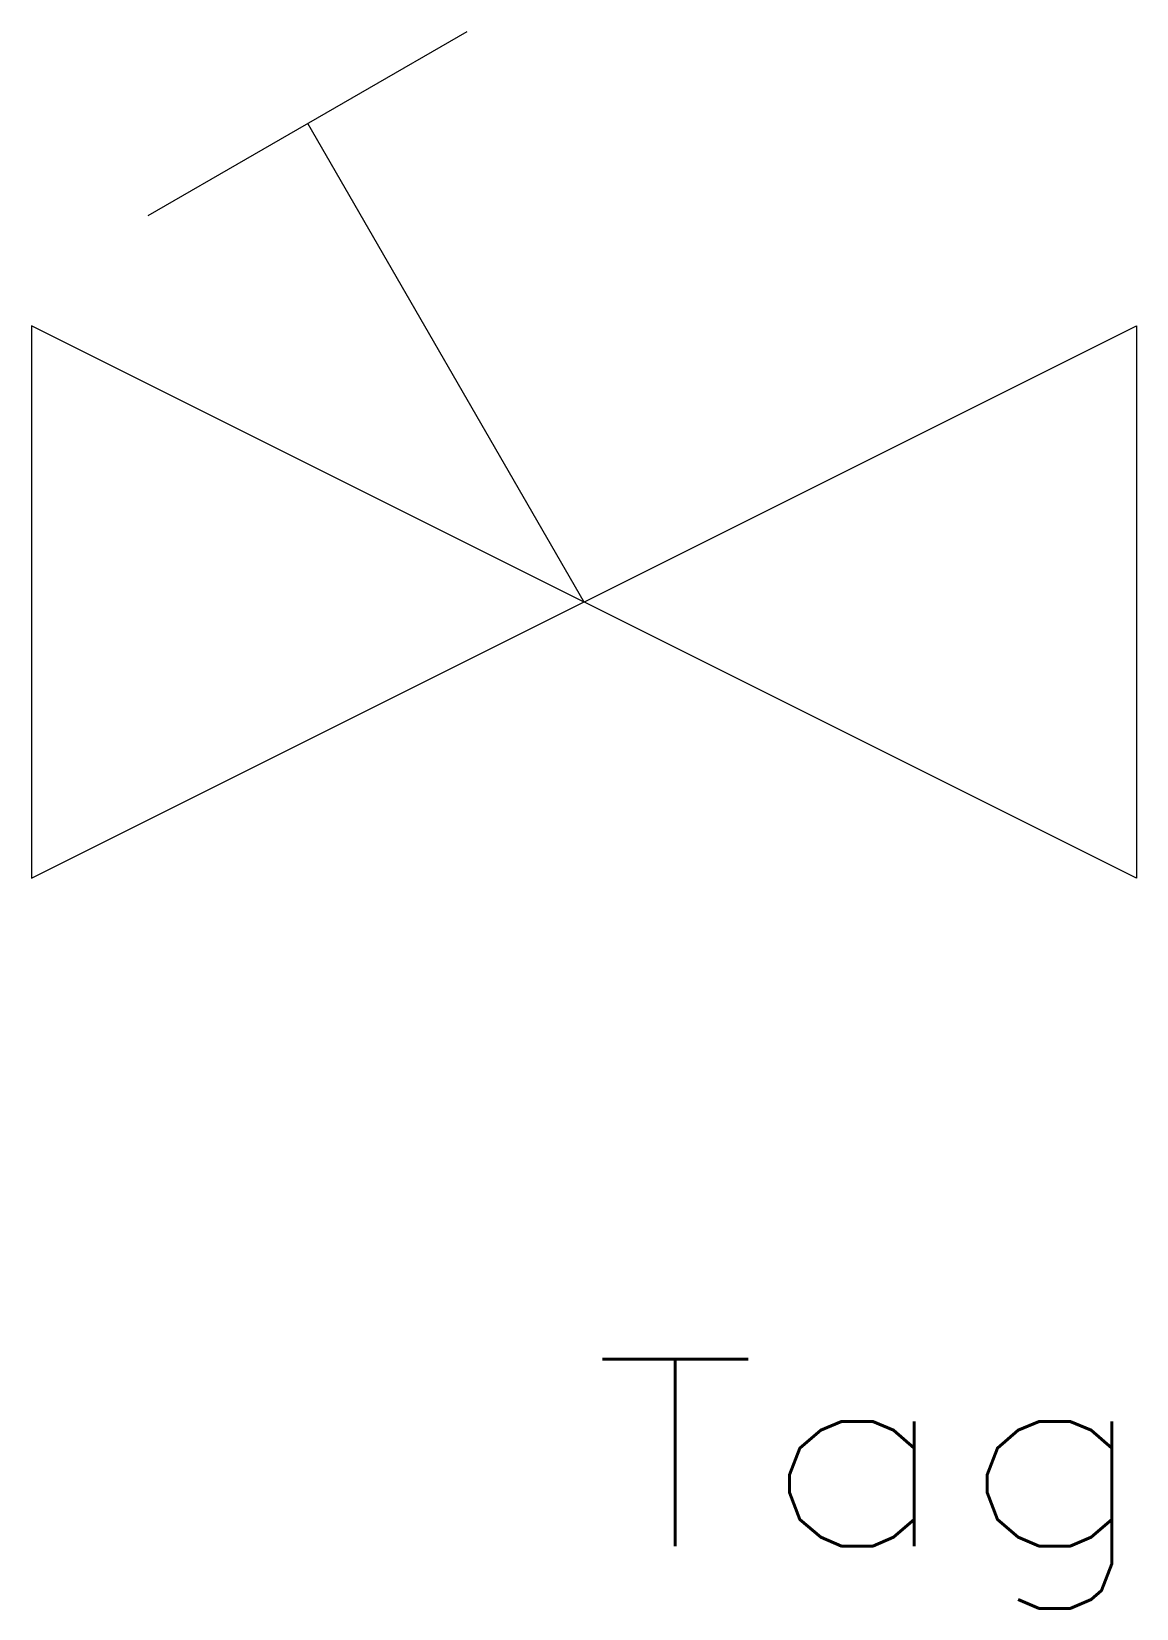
# Model space of a CAD drawing. Header units: inches. Extents: x -3.8 to 3.8, y -6.8 to 3.9.
import ezdxf
from ezdxf.enums import TextEntityAlignment as Align

# ---------------------------------------------------------------- set-up
doc = ezdxf.new("R2010")
doc.units = ezdxf.units.IN
doc.header["$MEASUREMENT"] = 0
doc.layers.get('0').update_dxf_attribs({"lineweight": 0})
doc.styles.add('STANDARD1', font='TXT.SHX')

msp = doc.modelspace()

# ---------------------------------------------------------------- linework, layer by layer
for p, q in [((-2.958, 2.623), (-0.792, 3.873)), ((0, 0), (-1.875, 3.248)), ((-3.75, 1.875), (-3.75, -1.875)), ((-3.75, -1.875), (3.75, 1.875)), ((3.75, -1.875), (-3.75, 1.875)), ((3.75, 1.875), (3.75, -1.875))]:
    msp.add_line(p, q)

# ---------------------------------------------------------------- texts
at = {"color": 7, "linetype": 'Continuous', "style": 'STANDARD1', "width": 1.166667}
msp.add_text('Tag', height=1.27, dxfattribs=at).set_placement((0.055, -6.409), (3.865, -6.409), align=Align.FIT)

doc.saveas('drawing.dxf')
